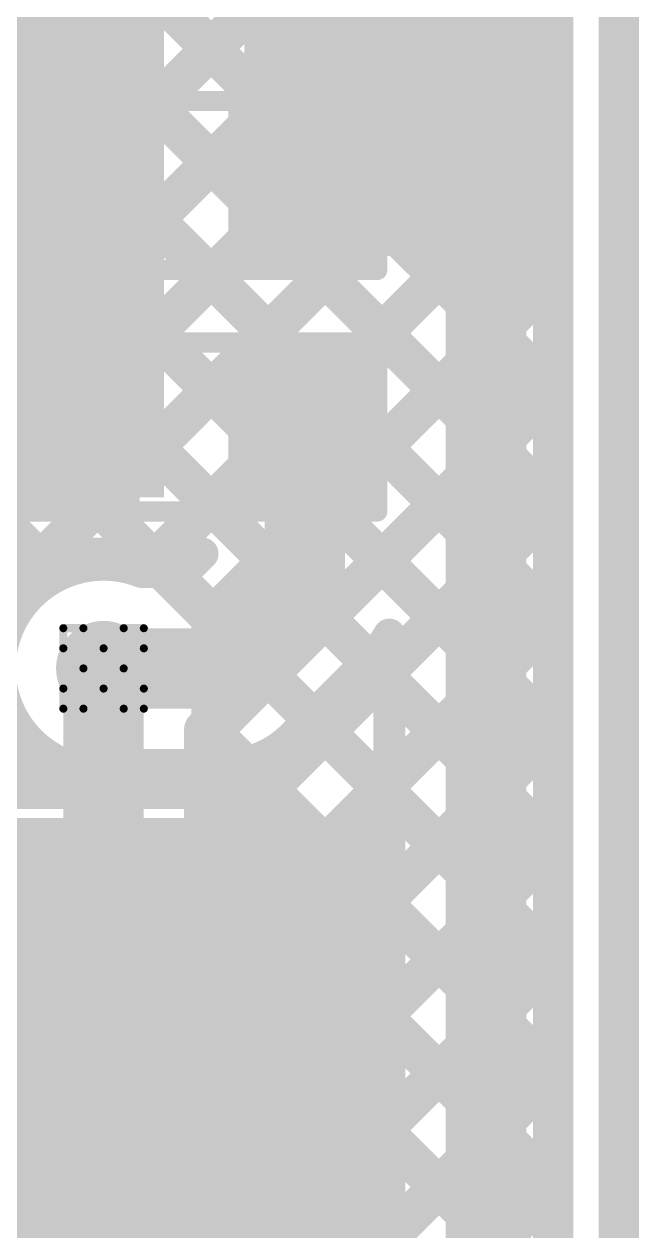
# Model space of a CAD drawing. Header units: inches. Extents: x -1.9 to 9.4, y 0 to 6.7.
# Drawn here: x 1.1436 to 1.2963, y 2.9161 to 3.2159 of the extents above; entities that cross this region are included whole.
import ezdxf

# ---------------------------------------------------------------- set-up
doc = ezdxf.new("R2010")
doc.units = ezdxf.units.IN
doc.header["$MEASUREMENT"] = 0
for name, color, linetype in [('Board Outline', 216, 'Continuous'), ('Bottom Layer', 5, 'Continuous'), ('Drill Drawing', 1, 'Continuous'), ('Top Layer', 1, 'Continuous'), ('Top Overlay', 2, 'Continuous'), ('Top Paste', 8, 'Continuous'), ('Top Solder', 216, 'Continuous'), ('Via Holes', 16, 'Continuous')]:
    doc.layers.add(name, color=color, linetype=linetype)

# ---------------------------------------------------------------- blocks, each defined once
blk = doc.blocks.new('R___0603_13')
at = {"layer": 'Top Layer'}
for points in [[(-0.015, 0.0175), (-0.015, -0.0175), (-0.045, -0.0175), (-0.045, 0.0175)], [(0.045, 0.0175), (0.045, -0.0175), (0.015, -0.0175), (0.015, 0.0175)]]:
    blk.add_hatch(color=1, dxfattribs=at).paths.add_polyline_path(points)
at = {"layer": 'Top Paste'}
for points in [[(-0.015, 0.0175), (-0.015, -0.0175), (-0.045, -0.0175), (-0.045, 0.0175)], [(0.045, 0.0175), (0.045, -0.0175), (0.015, -0.0175), (0.015, 0.0175)]]:
    blk.add_hatch(color=8, dxfattribs=at).paths.add_polyline_path(points)
at = {"layer": 'Top Solder'}
for points in [[(-0.011, 0.0215), (-0.011, -0.0215), (-0.049, -0.0215), (-0.049, 0.0215)], [(0.049, 0.0215), (0.049, -0.0215), (0.011, -0.0215), (0.011, 0.0215)]]:
    blk.add_hatch(color=216, dxfattribs=at).paths.add_polyline_path(points)
at = {"layer": 'Top Overlay'}
for points in [[(-0.048, 0.021, 0.005, 0.005, 0), (-0.048, -0.021, 0.005, 0.005, 0)], [(0.048, 0.021, 0.005, 0.005, 0), (-0.048, 0.021, 0.005, 0.005, 0)], [(0.048, 0.021, 0.005, 0.005, 0), (0.048, -0.021, 0.005, 0.005, 0)], [(0.048, -0.021, 0.005, 0.005, 0), (-0.048, -0.021, 0.005, 0.005, 0)]]:
    blk.add_lwpolyline(points, format="xyseb", dxfattribs=at)
for points in [[(-0.04925, 0.021, 0.0025, 0.0025, 1), (-0.04675, 0.021, 0.0025, 0.0025, 1)], [(-0.04925, 0.021, 0.0025, 0.0025, 1), (-0.04675, 0.021, 0.0025, 0.0025, 1)], [(0.04675, 0.021, 0.0025, 0.0025, 1), (0.04925, 0.021, 0.0025, 0.0025, 1)], [(0.04675, 0.021, 0.0025, 0.0025, 1), (0.04925, 0.021, 0.0025, 0.0025, 1)], [(-0.04925, -0.021, 0.0025, 0.0025, 1), (-0.04675, -0.021, 0.0025, 0.0025, 1)], [(-0.04925, -0.021, 0.0025, 0.0025, 1), (-0.04675, -0.021, 0.0025, 0.0025, 1)], [(0.04675, -0.021, 0.0025, 0.0025, 1), (0.04925, -0.021, 0.0025, 0.0025, 1)], [(0.04675, -0.021, 0.0025, 0.0025, 1), (0.04925, -0.021, 0.0025, 0.0025, 1)]]:
    blk.add_lwpolyline(points, format="xyseb", close=True, dxfattribs=at)
blk = doc.blocks.new('R___0603_15')
at = {"layer": 'Top Layer'}
for points in [[(-0.015, 0.0175), (-0.015, -0.0175), (-0.045, -0.0175), (-0.045, 0.0175)], [(0.045, 0.0175), (0.045, -0.0175), (0.015, -0.0175), (0.015, 0.0175)]]:
    blk.add_hatch(color=1, dxfattribs=at).paths.add_polyline_path(points)
at = {"layer": 'Top Paste'}
for points in [[(-0.015, 0.0175), (-0.015, -0.0175), (-0.045, -0.0175), (-0.045, 0.0175)], [(0.045, 0.0175), (0.045, -0.0175), (0.015, -0.0175), (0.015, 0.0175)]]:
    blk.add_hatch(color=8, dxfattribs=at).paths.add_polyline_path(points)
at = {"layer": 'Top Solder'}
for points in [[(-0.011, 0.0215), (-0.011, -0.0215), (-0.049, -0.0215), (-0.049, 0.0215)], [(0.049, 0.0215), (0.049, -0.0215), (0.011, -0.0215), (0.011, 0.0215)]]:
    blk.add_hatch(color=216, dxfattribs=at).paths.add_polyline_path(points)
at = {"layer": 'Top Overlay'}
for points in [[(-0.048, -0.021, 0.005, 0.005, 0), (-0.048, 0.021, 0.005, 0.005, 0)], [(-0.048, 0.021, 0.005, 0.005, 0), (0.048, 0.021, 0.005, 0.005, 0)], [(0.048, -0.021, 0.005, 0.005, 0), (0.048, 0.021, 0.005, 0.005, 0)], [(-0.048, -0.021, 0.005, 0.005, 0), (0.048, -0.021, 0.005, 0.005, 0)]]:
    blk.add_lwpolyline(points, format="xyseb", dxfattribs=at)
for points in [[(-0.04925, 0.021, 0.0025, 0.0025, 1), (-0.04675, 0.021, 0.0025, 0.0025, 1)], [(-0.04925, 0.021, 0.0025, 0.0025, 1), (-0.04675, 0.021, 0.0025, 0.0025, 1)], [(0.04675, 0.021, 0.0025, 0.0025, 1), (0.04925, 0.021, 0.0025, 0.0025, 1)], [(0.04675, 0.021, 0.0025, 0.0025, 1), (0.04925, 0.021, 0.0025, 0.0025, 1)], [(-0.04925, -0.021, 0.0025, 0.0025, 1), (-0.04675, -0.021, 0.0025, 0.0025, 1)], [(-0.04925, -0.021, 0.0025, 0.0025, 1), (-0.04675, -0.021, 0.0025, 0.0025, 1)], [(0.04675, -0.021, 0.0025, 0.0025, 1), (0.04925, -0.021, 0.0025, 0.0025, 1)], [(0.04675, -0.021, 0.0025, 0.0025, 1), (0.04925, -0.021, 0.0025, 0.0025, 1)]]:
    blk.add_lwpolyline(points, format="xyseb", close=True, dxfattribs=at)
blk = doc.blocks.new('SMA_DO_214AC__24')
at = {"layer": 'Top Layer'}
for points in [[(-0.1063, 0.05512), (-0.04331, 0.05512), (-0.04331, -0.05512), (-0.1063, -0.05512)], [(0.04331, 0.05512), (0.1063, 0.05512), (0.1063, -0.05512), (0.04331, -0.05512)]]:
    blk.add_hatch(color=1, dxfattribs=at).paths.add_polyline_path(points)
at = {"layer": 'Top Overlay'}
blk.add_hatch(color=2, dxfattribs=at).paths.add_polyline_path([(-0.15717, -0.06299), (-0.11122, -0.06299), (-0.11122, 0.06299), (-0.15717, 0.06299)])
at = {"layer": 'Top Paste'}
for points in [[(-0.1063, 0.05512), (-0.04331, 0.05512), (-0.04331, -0.05512), (-0.1063, -0.05512)], [(0.04331, 0.05512), (0.1063, 0.05512), (0.1063, -0.05512), (0.04331, -0.05512)]]:
    blk.add_hatch(color=8, dxfattribs=at).paths.add_polyline_path(points)
at = {"layer": 'Top Solder'}
for points in [[(-0.1103, 0.05912), (-0.03931, 0.05912), (-0.03931, -0.05912), (-0.1103, -0.05912)], [(0.03931, 0.05912), (0.1103, 0.05912), (0.1103, -0.05912), (0.03931, -0.05912)]]:
    blk.add_hatch(color=216, dxfattribs=at).paths.add_polyline_path(points)
at = {"layer": 'Top Overlay'}
for points in [[(0.1119, 0.06034, 0.005, 0.005, 0), (-0.11745, 0.06034, 0.005, 0.005, 0)], [(0.1119, 0.06034, 0.005, 0.005, 0), (0.1119, 0.04656, 0.005, 0.005, 0)], [(0.1119, -0.04656, 0.005, 0.005, 0), (0.1119, -0.06034, 0.005, 0.005, 0)], [(0.1119, -0.06034, 0.005, 0.005, 0), (-0.11745, -0.06034, 0.005, 0.005, 0)]]:
    blk.add_lwpolyline(points, format="xyseb", dxfattribs=at)
for points in [[(-0.1187, 0.06034, 0.0025, 0.0025, 1), (-0.1162, 0.06034, 0.0025, 0.0025, 1)], [(0.11065, 0.06034, 0.0025, 0.0025, 1), (0.11315, 0.06034, 0.0025, 0.0025, 1)], [(0.11065, 0.06034, 0.0025, 0.0025, 1), (0.11315, 0.06034, 0.0025, 0.0025, 1)], [(0.11065, 0.04656, 0.0025, 0.0025, 1), (0.11315, 0.04656, 0.0025, 0.0025, 1)], [(0.11065, -0.04656, 0.0025, 0.0025, 1), (0.11315, -0.04656, 0.0025, 0.0025, 1)], [(-0.1187, -0.06034, 0.0025, 0.0025, 1), (-0.1162, -0.06034, 0.0025, 0.0025, 1)], [(0.11065, -0.06034, 0.0025, 0.0025, 1), (0.11315, -0.06034, 0.0025, 0.0025, 1)], [(0.11065, -0.06034, 0.0025, 0.0025, 1), (0.11315, -0.06034, 0.0025, 0.0025, 1)]]:
    blk.add_lwpolyline(points, format="xyseb", close=True, dxfattribs=at)

msp = doc.modelspace()

# ---------------------------------------------------------------- hatches: boundary and pattern name
at = {"layer": 'Bottom Layer'}
h = msp.add_hatch(color=5, dxfattribs=at)
edge = h.paths.add_edge_path()
edge.add_arc((1.16334, 3.05583), 0.01181, 0, 360)
at = {"layer": 'Top Layer'}
for points in [[(1.13334, 3.09833), (1.17834, 3.09833), (1.17834, 3.27083), (1.13334, 3.27083)], [(1.19834, 3.15833), (1.27434, 3.15833), (1.27434, 3.27083), (1.19834, 3.27083)]]:
    msp.add_hatch(color=1, dxfattribs=at).paths.add_polyline_path(points)
h = msp.add_hatch(color=1, dxfattribs=at)
edge = h.paths.add_edge_path()
edge.add_arc((1.16334, 3.05583), 0.01181, 0, 360)
at = {"layer": 'Via Holes'}
h = msp.add_hatch(color=7, dxfattribs=at)
edge = h.paths.add_edge_path()
edge.add_arc((1.16334, 3.05583), 0.00591, 0, 360)

# ---------------------------------------------------------------- linework, layer by layer
at = {"layer": 'Board Outline'}
msp.add_lwpolyline([(1.29134, 0, 0.01, 0.01, 0), (1.29134, 3.38583, 0.01, 0.01, 0)], format="xyseb", dxfattribs=at)
at = {"layer": 'Bottom Layer'}
for points in [[(0.88895, 3.36951, 0.01, 0.01, 0), (1.17583, 3.08264, 0.01, 0.01, 0)], [(0.91724, 3.36951, 0.01, 0.01, 0), (1.27503, 3.01173, 0.01, 0.01, 0)], [(0.94552, 3.36951, 0.01, 0.01, 0), (1.27503, 3.04001, 0.01, 0.01, 0)], [(0.97381, 3.36951, 0.01, 0.01, 0), (1.27503, 3.0683, 0.01, 0.01, 0)], [(1.00209, 3.36951, 0.01, 0.01, 0), (1.27503, 3.09658, 0.01, 0.01, 0)], [(1.03038, 3.36951, 0.01, 0.01, 0), (1.27503, 3.12486, 0.01, 0.01, 0)], [(1.05866, 3.36951, 0.01, 0.01, 0), (1.27503, 3.15315, 0.01, 0.01, 0)], [(1.08694, 3.36951, 0.01, 0.01, 0), (1.27503, 3.18143, 0.01, 0.01, 0)], [(1.11523, 3.36951, 0.01, 0.01, 0), (1.27503, 3.20972, 0.01, 0.01, 0)], [(1.27503, 2.09083, 0.01, 0.01, 0), (1.27503, 3.36951, 0.01, 0.01, 0)], [(1.07222, 3.14849, 0.01, 0.01, 0), (1.27503, 3.35129, 0.01, 0.01, 0)], [(1.09613, 3.14411, 0.01, 0.01, 0), (1.27503, 3.32301, 0.01, 0.01, 0)], [(1.10515, 3.12485, 0.01, 0.01, 0), (1.27503, 3.29472, 0.01, 0.01, 0)], [(1.10334, 3.09475, 0.01, 0.01, 0), (1.27503, 3.26644, 0.01, 0.01, 0)], [(1.10334, 3.06647, 0.01, 0.01, 0), (1.27503, 3.23815, 0.01, 0.01, 0)], [(1.10334, 3.03818, 0.01, 0.01, 0), (1.27503, 3.20987, 0.01, 0.01, 0)], [(1.17608, 3.08264, 0.01, 0.01, 0), (1.27503, 3.18158, 0.01, 0.01, 0)], [(1.19015, 3.06842, 0.01, 0.01, 0), (1.27503, 3.1533, 0.01, 0.01, 0)], [(1.10515, 3.12503, 0.01, 0.01, 0), (1.14874, 3.08144, 0.01, 0.01, 0)], [(1.18834, 3.03833, 0.01, 0.01, 0), (1.27503, 3.12502, 0.01, 0.01, 0)], [(1.18834, 3.01004, 0.01, 0.01, 0), (1.27503, 3.09673, 0.01, 0.01, 0)], [(1.13653, 3.06923, 0.01, 0.01, 0), (1.14993, 3.08264, 0.01, 0.01, 0)], [(1.14993, 3.08264, 0.01, 0.01, 0), (1.17674, 3.08264, 0.01, 0.01, 0)], [(1.17583, 3.08264, 0.01, 0.01, 0), (1.19015, 3.06832, 0.01, 0.01, 0)], [(1.17674, 3.08264, 0.01, 0.01, 0), (1.19015, 3.06923, 0.01, 0.01, 0)], [(1.19015, 3.04242, 0.01, 0.01, 0), (1.19015, 3.06923, 0.01, 0.01, 0)], [(1.18834, 2.98176, 0.01, 0.01, 0), (1.27503, 3.06845, 0.01, 0.01, 0)], [(1.19015, 3.06832, 0.01, 0.01, 0), (1.27503, 2.98344, 0.01, 0.01, 0)], [(1.16334, 2.84083, 0.02, 0.02, 0), (1.16334, 3.0533, 0.02, 0.02, 0)], [(1.18834, 2.85333, 0.01, 0.01, 0), (1.18834, 3.04061, 0.01, 0.01, 0)], [(1.18834, 2.95348, 0.01, 0.01, 0), (1.27503, 3.04016, 0.01, 0.01, 0)], [(1.18896, 3.04123, 0.01, 0.01, 0), (1.27503, 2.95516, 0.01, 0.01, 0)], [(1.18834, 3.01356, 0.01, 0.01, 0), (1.27503, 2.92687, 0.01, 0.01, 0)], [(1.18834, 2.92519, 0.01, 0.01, 0), (1.27503, 3.01188, 0.01, 0.01, 0)], [(1.18834, 2.98528, 0.01, 0.01, 0), (1.27503, 2.89859, 0.01, 0.01, 0)], [(1.18834, 2.89691, 0.01, 0.01, 0), (1.27503, 2.98359, 0.01, 0.01, 0)], [(1.18834, 2.95699, 0.01, 0.01, 0), (1.27503, 2.87031, 0.01, 0.01, 0)], [(1.18834, 2.86862, 0.01, 0.01, 0), (1.27503, 2.95531, 0.01, 0.01, 0)], [(1.18834, 2.92871, 0.01, 0.01, 0), (1.27503, 2.84202, 0.01, 0.01, 0)], [(1.18834, 2.84034, 0.01, 0.01, 0), (1.27503, 2.92703, 0.01, 0.01, 0)]]:
    msp.add_lwpolyline(points, format="xyseb", dxfattribs=at)
for points in [[(1.27253, 3.20987, 0.005, 0.005, 1), (1.27753, 3.20987, 0.005, 0.005, 1)], [(1.27253, 3.20972, 0.005, 0.005, 1), (1.27753, 3.20972, 0.005, 0.005, 1)], [(1.27253, 3.18158, 0.005, 0.005, 1), (1.27753, 3.18158, 0.005, 0.005, 1)], [(1.27253, 3.18143, 0.005, 0.005, 1), (1.27753, 3.18143, 0.005, 0.005, 1)], [(1.27253, 3.1533, 0.005, 0.005, 1), (1.27753, 3.1533, 0.005, 0.005, 1)], [(1.27253, 3.15315, 0.005, 0.005, 1), (1.27753, 3.15315, 0.005, 0.005, 1)], [(1.27253, 3.12502, 0.005, 0.005, 1), (1.27753, 3.12502, 0.005, 0.005, 1)], [(1.27253, 3.12486, 0.005, 0.005, 1), (1.27753, 3.12486, 0.005, 0.005, 1)], [(1.27253, 3.09673, 0.005, 0.005, 1), (1.27753, 3.09673, 0.005, 0.005, 1)], [(1.27253, 3.09658, 0.005, 0.005, 1), (1.27753, 3.09658, 0.005, 0.005, 1)], [(1.14624, 3.08144, 0.005, 0.005, 1), (1.15124, 3.08144, 0.005, 0.005, 1)], [(1.14743, 3.08264, 0.005, 0.005, 1), (1.15243, 3.08264, 0.005, 0.005, 1)], [(1.14743, 3.08264, 0.005, 0.005, 1), (1.15243, 3.08264, 0.005, 0.005, 1)], [(1.17333, 3.08264, 0.005, 0.005, 1), (1.17833, 3.08264, 0.005, 0.005, 1)], [(1.17333, 3.08264, 0.005, 0.005, 1), (1.17833, 3.08264, 0.005, 0.005, 1)], [(1.17358, 3.08264, 0.005, 0.005, 1), (1.17858, 3.08264, 0.005, 0.005, 1)], [(1.17424, 3.08264, 0.005, 0.005, 1), (1.17924, 3.08264, 0.005, 0.005, 1)], [(1.17424, 3.08264, 0.005, 0.005, 1), (1.17924, 3.08264, 0.005, 0.005, 1)], [(1.18765, 3.06923, 0.005, 0.005, 1), (1.19265, 3.06923, 0.005, 0.005, 1)], [(1.18765, 3.06923, 0.005, 0.005, 1), (1.19265, 3.06923, 0.005, 0.005, 1)], [(1.18765, 3.06842, 0.005, 0.005, 1), (1.19265, 3.06842, 0.005, 0.005, 1)], [(1.18765, 3.06832, 0.005, 0.005, 1), (1.19265, 3.06832, 0.005, 0.005, 1)], [(1.18765, 3.06832, 0.005, 0.005, 1), (1.19265, 3.06832, 0.005, 0.005, 1)], [(1.27253, 3.06845, 0.005, 0.005, 1), (1.27753, 3.06845, 0.005, 0.005, 1)], [(1.27253, 3.0683, 0.005, 0.005, 1), (1.27753, 3.0683, 0.005, 0.005, 1)], [(1.15834, 3.0533, 0.01, 0.01, 1), (1.16834, 3.0533, 0.01, 0.01, 1)], [(1.18765, 3.04242, 0.005, 0.005, 1), (1.19265, 3.04242, 0.005, 0.005, 1)], [(1.18584, 3.04061, 0.005, 0.005, 1), (1.19084, 3.04061, 0.005, 0.005, 1)], [(1.18646, 3.04123, 0.005, 0.005, 1), (1.19146, 3.04123, 0.005, 0.005, 1)], [(1.27253, 3.04016, 0.005, 0.005, 1), (1.27753, 3.04016, 0.005, 0.005, 1)], [(1.27253, 3.04001, 0.005, 0.005, 1), (1.27753, 3.04001, 0.005, 0.005, 1)], [(1.18584, 3.03833, 0.005, 0.005, 1), (1.19084, 3.03833, 0.005, 0.005, 1)], [(1.18584, 3.01356, 0.005, 0.005, 1), (1.19084, 3.01356, 0.005, 0.005, 1)], [(1.27253, 3.01188, 0.005, 0.005, 1), (1.27753, 3.01188, 0.005, 0.005, 1)], [(1.27253, 3.01173, 0.005, 0.005, 1), (1.27753, 3.01173, 0.005, 0.005, 1)], [(1.18584, 3.01004, 0.005, 0.005, 1), (1.19084, 3.01004, 0.005, 0.005, 1)], [(1.18584, 2.98528, 0.005, 0.005, 1), (1.19084, 2.98528, 0.005, 0.005, 1)], [(1.18584, 2.98176, 0.005, 0.005, 1), (1.19084, 2.98176, 0.005, 0.005, 1)], [(1.27253, 2.98359, 0.005, 0.005, 1), (1.27753, 2.98359, 0.005, 0.005, 1)], [(1.27253, 2.98344, 0.005, 0.005, 1), (1.27753, 2.98344, 0.005, 0.005, 1)], [(1.18584, 2.95699, 0.005, 0.005, 1), (1.19084, 2.95699, 0.005, 0.005, 1)], [(1.27253, 2.95531, 0.005, 0.005, 1), (1.27753, 2.95531, 0.005, 0.005, 1)], [(1.27253, 2.95516, 0.005, 0.005, 1), (1.27753, 2.95516, 0.005, 0.005, 1)], [(1.18584, 2.95348, 0.005, 0.005, 1), (1.19084, 2.95348, 0.005, 0.005, 1)], [(1.18584, 2.92871, 0.005, 0.005, 1), (1.19084, 2.92871, 0.005, 0.005, 1)], [(1.18584, 2.92519, 0.005, 0.005, 1), (1.19084, 2.92519, 0.005, 0.005, 1)], [(1.27253, 2.92703, 0.005, 0.005, 1), (1.27753, 2.92703, 0.005, 0.005, 1)], [(1.27253, 2.92687, 0.005, 0.005, 1), (1.27753, 2.92687, 0.005, 0.005, 1)]]:
    msp.add_lwpolyline(points, format="xyseb", close=True, dxfattribs=at)
at = {"layer": 'Drill Drawing'}
for points in [[(1.15334, 3.06083, 0.002, 0.002, 0), (1.15334, 3.06583, 0.002, 0.002, 0)], [(1.15334, 3.06583, 0.002, 0.002, 0), (1.15834, 3.06583, 0.002, 0.002, 0)], [(1.15834, 3.06583, 0.002, 0.002, 0), (1.16334, 3.06083, 0.002, 0.002, 0)], [(1.16334, 3.06083, 0.002, 0.002, 0), (1.16834, 3.06583, 0.002, 0.002, 0)], [(1.16834, 3.06583, 0.002, 0.002, 0), (1.17334, 3.06583, 0.002, 0.002, 0)], [(1.17334, 3.06083, 0.002, 0.002, 0), (1.17334, 3.06583, 0.002, 0.002, 0)], [(1.15334, 3.06083, 0.002, 0.002, 0), (1.15834, 3.05583, 0.002, 0.002, 0)], [(1.16834, 3.05583, 0.002, 0.002, 0), (1.17334, 3.06083, 0.002, 0.002, 0)], [(1.15334, 3.05083, 0.002, 0.002, 0), (1.15834, 3.05583, 0.002, 0.002, 0)], [(1.16834, 3.05583, 0.002, 0.002, 0), (1.17334, 3.05083, 0.002, 0.002, 0)], [(1.15334, 3.04583, 0.002, 0.002, 0), (1.15334, 3.05083, 0.002, 0.002, 0)], [(1.15834, 3.04583, 0.002, 0.002, 0), (1.16334, 3.05083, 0.002, 0.002, 0)], [(1.16334, 3.05083, 0.002, 0.002, 0), (1.16834, 3.04583, 0.002, 0.002, 0)], [(1.17334, 3.04583, 0.002, 0.002, 0), (1.17334, 3.05083, 0.002, 0.002, 0)], [(1.15334, 3.04583, 0.002, 0.002, 0), (1.15834, 3.04583, 0.002, 0.002, 0)], [(1.16834, 3.04583, 0.002, 0.002, 0), (1.17334, 3.04583, 0.002, 0.002, 0)]]:
    msp.add_lwpolyline(points, format="xyseb", dxfattribs=at)
for points in [[(1.15284, 3.06583, 0.001, 0.001, 1), (1.15384, 3.06583, 0.001, 0.001, 1)], [(1.15284, 3.06583, 0.001, 0.001, 1), (1.15384, 3.06583, 0.001, 0.001, 1)], [(1.15784, 3.06583, 0.001, 0.001, 1), (1.15884, 3.06583, 0.001, 0.001, 1)], [(1.15784, 3.06583, 0.001, 0.001, 1), (1.15884, 3.06583, 0.001, 0.001, 1)], [(1.16784, 3.06583, 0.001, 0.001, 1), (1.16884, 3.06583, 0.001, 0.001, 1)], [(1.16784, 3.06583, 0.001, 0.001, 1), (1.16884, 3.06583, 0.001, 0.001, 1)], [(1.17284, 3.06583, 0.001, 0.001, 1), (1.17384, 3.06583, 0.001, 0.001, 1)], [(1.17284, 3.06583, 0.001, 0.001, 1), (1.17384, 3.06583, 0.001, 0.001, 1)], [(1.15284, 3.06083, 0.001, 0.001, 1), (1.15384, 3.06083, 0.001, 0.001, 1)], [(1.15284, 3.06083, 0.001, 0.001, 1), (1.15384, 3.06083, 0.001, 0.001, 1)], [(1.16284, 3.06083, 0.001, 0.001, 1), (1.16384, 3.06083, 0.001, 0.001, 1)], [(1.16284, 3.06083, 0.001, 0.001, 1), (1.16384, 3.06083, 0.001, 0.001, 1)], [(1.17284, 3.06083, 0.001, 0.001, 1), (1.17384, 3.06083, 0.001, 0.001, 1)], [(1.17284, 3.06083, 0.001, 0.001, 1), (1.17384, 3.06083, 0.001, 0.001, 1)], [(1.15784, 3.05583, 0.001, 0.001, 1), (1.15884, 3.05583, 0.001, 0.001, 1)], [(1.15784, 3.05583, 0.001, 0.001, 1), (1.15884, 3.05583, 0.001, 0.001, 1)], [(1.16784, 3.05583, 0.001, 0.001, 1), (1.16884, 3.05583, 0.001, 0.001, 1)], [(1.16784, 3.05583, 0.001, 0.001, 1), (1.16884, 3.05583, 0.001, 0.001, 1)], [(1.15284, 3.05083, 0.001, 0.001, 1), (1.15384, 3.05083, 0.001, 0.001, 1)], [(1.15284, 3.05083, 0.001, 0.001, 1), (1.15384, 3.05083, 0.001, 0.001, 1)], [(1.16284, 3.05083, 0.001, 0.001, 1), (1.16384, 3.05083, 0.001, 0.001, 1)], [(1.16284, 3.05083, 0.001, 0.001, 1), (1.16384, 3.05083, 0.001, 0.001, 1)], [(1.17284, 3.05083, 0.001, 0.001, 1), (1.17384, 3.05083, 0.001, 0.001, 1)], [(1.17284, 3.05083, 0.001, 0.001, 1), (1.17384, 3.05083, 0.001, 0.001, 1)], [(1.15284, 3.04583, 0.001, 0.001, 1), (1.15384, 3.04583, 0.001, 0.001, 1)], [(1.15284, 3.04583, 0.001, 0.001, 1), (1.15384, 3.04583, 0.001, 0.001, 1)], [(1.15784, 3.04583, 0.001, 0.001, 1), (1.15884, 3.04583, 0.001, 0.001, 1)], [(1.15784, 3.04583, 0.001, 0.001, 1), (1.15884, 3.04583, 0.001, 0.001, 1)], [(1.16784, 3.04583, 0.001, 0.001, 1), (1.16884, 3.04583, 0.001, 0.001, 1)], [(1.16784, 3.04583, 0.001, 0.001, 1), (1.16884, 3.04583, 0.001, 0.001, 1)], [(1.17284, 3.04583, 0.001, 0.001, 1), (1.17384, 3.04583, 0.001, 0.001, 1)], [(1.17284, 3.04583, 0.001, 0.001, 1), (1.17384, 3.04583, 0.001, 0.001, 1)]]:
    msp.add_lwpolyline(points, format="xyseb", close=True, dxfattribs=at)
at = {"layer": 'Top Layer'}
for points in [[(1.21334, 3.17583, 0.02, 0.02, 0), (1.25084, 3.17583, 0.02, 0.02, 0)], [(1.25084, 3.17583, 0.02, 0.02, 0), (1.25834, 3.16833, 0.02, 0.02, 0)], [(1.25834, 2.86583, 0.02, 0.02, 0), (1.25834, 3.16833, 0.02, 0.02, 0)], [(1.21334, 3.07583, 0.02, 0.02, 0), (1.21334, 3.11583, 0.02, 0.02, 0)], [(1.10809, 3.04293, 0.008, 0.008, 0), (1.14948, 3.08433, 0.008, 0.008, 0)], [(1.12434, 3.08433, 0.008, 0.008, 0), (1.18234, 3.08433, 0.008, 0.008, 0)], [(1.12434, 3.08433, 0.008, 0.008, 0), (1.18234, 3.08433, 0.008, 0.008, 0)], [(1.17284, 3.03183, 0.008, 0.008, -1.471199), (1.17284, 3.07983, 0.008, 0.008, 0)], [(1.14586, 3.08433, 0.008, 0.008, 0), (1.15145, 3.07874, 0.008, 0.008, 0)], [(1.17327, 3.07983, 0.008, 0.008, 0), (1.17777, 3.08433, 0.008, 0.008, 0)], [(1.17414, 3.08433, 0.008, 0.008, 0), (1.17864, 3.07983, 0.008, 0.008, 0)], [(1.1834, 3.07983, 0.008, 0.008, 0), (1.1879, 3.08433, 0.008, 0.008, 0)], [(1.18434, 3.08433, 0.008, 0.008, 0), (1.1879, 3.08433, 0.008, 0.008, 0)], [(1.18434, 3.08433, 0.008, 0.008, 0), (1.1879, 3.08433, 0.008, 0.008, 0)], [(1.19334, 3.05583, 0.02, 0.02, 0), (1.21334, 3.07583, 0.02, 0.02, 0)], [(1.17284, 3.07983, 0.008, 0.008, 0), (1.1834, 3.07983, 0.008, 0.008, 0)], [(1.10809, 3.06553, 0.008, 0.008, 0), (1.14867, 3.02494, 0.008, 0.008, 0)], [(1.23434, 3.06421, 0.008, 0.008, -0.070124), (1.23031, 3.05886, 0.008, 0.008, 0)], [(1.23434, 3.06421, 0.008, 0.008, -0.070124), (1.23031, 3.05886, 0.008, 0.008, 0)], [(1.23434, 2.87577, 0.008, 0.008, 0), (1.23434, 3.06421, 0.008, 0.008, 0)], [(1.16334, 3.05583, 0.02, 0.02, 0), (1.19334, 3.05583, 0.02, 0.02, 0)], [(1.21031, 3.03886, 0.008, 0.008, 0), (1.23031, 3.05886, 0.008, 0.008, 0)], [(1.2291, 3.05765, 0.008, 0.008, 0), (1.23434, 3.05241, 0.008, 0.008, 0)], [(1.19864, 3.02034, 0.008, 0.008, 0), (1.23434, 3.05604, 0.008, 0.008, 0)], [(1.21496, 3.04351, 0.008, 0.008, 0), (1.23434, 3.02413, 0.008, 0.008, 0)], [(1.21031, 3.03886, 0.008, 0.008, -0.198912), (1.19334, 3.03183, 0.008, 0.008, 0)], [(1.21031, 3.03886, 0.008, 0.008, -0.198912), (1.19334, 3.03183, 0.008, 0.008, 0)], [(1.14667, 3.02494, 0.008, 0.008, 0), (1.15363, 3.03191, 0.008, 0.008, 0)], [(1.17079, 3.03111, 0.008, 0.008, 0), (1.17695, 3.02494, 0.008, 0.008, 0)], [(1.17284, 3.03183, 0.008, 0.008, 0), (1.19334, 3.03183, 0.008, 0.008, 0)], [(1.17495, 3.02494, 0.008, 0.008, 0), (1.18184, 3.03183, 0.008, 0.008, 0)], [(1.19792, 3.03227, 0.008, 0.008, 0), (1.23434, 2.99585, 0.008, 0.008, 0)], [(1.19864, 2.99206, 0.008, 0.008, 0), (1.23434, 3.02776, 0.008, 0.008, 0)], [(1.10765, 3.02494, 0.008, 0.008, 0), (1.19864, 3.02494, 0.008, 0.008, 0)], [(1.19864, 2.88671, 0.008, 0.008, 0), (1.19864, 3.02494, 0.008, 0.008, 0)], [(1.19864, 3.00326, 0.008, 0.008, 0), (1.23434, 2.96756, 0.008, 0.008, 0)], [(1.19864, 2.96378, 0.008, 0.008, 0), (1.23434, 2.99948, 0.008, 0.008, 0)], [(1.19864, 2.97498, 0.008, 0.008, 0), (1.23434, 2.93928, 0.008, 0.008, 0)], [(1.19864, 2.93549, 0.008, 0.008, 0), (1.23434, 2.97119, 0.008, 0.008, 0)], [(1.15314, 2.95583, 0.02, 0.02, 0), (1.15834, 2.95063, 0.02, 0.02, 0)], [(1.15834, 2.87583, 0.02, 0.02, 0), (1.15834, 2.95063, 0.02, 0.02, 0)], [(1.19864, 2.94669, 0.008, 0.008, 0), (1.23434, 2.91099, 0.008, 0.008, 0)], [(1.19864, 2.90721, 0.008, 0.008, 0), (1.23434, 2.94291, 0.008, 0.008, 0)], [(1.19864, 2.91841, 0.008, 0.008, 0), (1.23434, 2.88271, 0.008, 0.008, 0)], [(1.15954, 2.83983, 0.008, 0.008, 0), (1.23434, 2.91462, 0.008, 0.008, 0)]]:
    msp.add_lwpolyline(points, format="xyseb", dxfattribs=at)
for points in [[(1.20834, 3.17583, 0.01, 0.01, 1), (1.21834, 3.17583, 0.01, 0.01, 1)], [(1.24584, 3.17583, 0.01, 0.01, 1), (1.25584, 3.17583, 0.01, 0.01, 1)], [(1.24584, 3.17583, 0.01, 0.01, 1), (1.25584, 3.17583, 0.01, 0.01, 1)], [(1.25334, 3.16833, 0.01, 0.01, 1), (1.26334, 3.16833, 0.01, 0.01, 1)], [(1.25334, 3.16833, 0.01, 0.01, 1), (1.26334, 3.16833, 0.01, 0.01, 1)], [(1.20834, 3.11583, 0.01, 0.01, 1), (1.21834, 3.11583, 0.01, 0.01, 1)], [(1.14386, 3.08433, 0.004, 0.004, 1), (1.14786, 3.08433, 0.004, 0.004, 1)], [(1.14748, 3.08433, 0.004, 0.004, 1), (1.15148, 3.08433, 0.004, 0.004, 1)], [(1.17214, 3.08433, 0.004, 0.004, 1), (1.17614, 3.08433, 0.004, 0.004, 1)], [(1.17577, 3.08433, 0.004, 0.004, 1), (1.17977, 3.08433, 0.004, 0.004, 1)], [(1.18034, 3.08433, 0.004, 0.004, 1), (1.18434, 3.08433, 0.004, 0.004, 1)], [(1.18034, 3.08433, 0.004, 0.004, 1), (1.18434, 3.08433, 0.004, 0.004, 1)], [(1.18234, 3.08433, 0.004, 0.004, 1), (1.18634, 3.08433, 0.004, 0.004, 1)], [(1.18234, 3.08433, 0.004, 0.004, 1), (1.18634, 3.08433, 0.004, 0.004, 1)], [(1.1859, 3.08433, 0.004, 0.004, 1), (1.1899, 3.08433, 0.004, 0.004, 1)], [(1.1859, 3.08433, 0.004, 0.004, 1), (1.1899, 3.08433, 0.004, 0.004, 1)], [(1.1859, 3.08433, 0.004, 0.004, 1), (1.1899, 3.08433, 0.004, 0.004, 1)], [(1.20834, 3.07583, 0.01, 0.01, 1), (1.21834, 3.07583, 0.01, 0.01, 1)], [(1.20834, 3.07583, 0.01, 0.01, 1), (1.21834, 3.07583, 0.01, 0.01, 1)], [(1.14945, 3.07874, 0.004, 0.004, 1), (1.15345, 3.07874, 0.004, 0.004, 1)], [(1.17084, 3.07983, 0.004, 0.004, 1), (1.17484, 3.07983, 0.004, 0.004, 1)], [(1.17084, 3.07983, 0.004, 0.004, 1), (1.17484, 3.07983, 0.004, 0.004, 1)], [(1.17127, 3.07983, 0.004, 0.004, 1), (1.17527, 3.07983, 0.004, 0.004, 1)], [(1.17664, 3.07983, 0.004, 0.004, 1), (1.18064, 3.07983, 0.004, 0.004, 1)], [(1.1814, 3.07983, 0.004, 0.004, 1), (1.1854, 3.07983, 0.004, 0.004, 1)], [(1.1814, 3.07983, 0.004, 0.004, 1), (1.1854, 3.07983, 0.004, 0.004, 1)], [(1.23234, 3.06421, 0.004, 0.004, 1), (1.23634, 3.06421, 0.004, 0.004, 1)], [(1.23234, 3.06421, 0.004, 0.004, 1), (1.23634, 3.06421, 0.004, 0.004, 1)], [(1.23234, 3.06421, 0.004, 0.004, 1), (1.23634, 3.06421, 0.004, 0.004, 1)], [(1.15834, 3.05583, 0.01, 0.01, 1), (1.16834, 3.05583, 0.01, 0.01, 1)], [(1.18834, 3.05583, 0.01, 0.01, 1), (1.19834, 3.05583, 0.01, 0.01, 1)], [(1.18834, 3.05583, 0.01, 0.01, 1), (1.19834, 3.05583, 0.01, 0.01, 1)], [(1.2271, 3.05765, 0.004, 0.004, 1), (1.2311, 3.05765, 0.004, 0.004, 1)], [(1.22831, 3.05886, 0.004, 0.004, 1), (1.23231, 3.05886, 0.004, 0.004, 1)], [(1.22831, 3.05886, 0.004, 0.004, 1), (1.23231, 3.05886, 0.004, 0.004, 1)], [(1.22831, 3.05886, 0.004, 0.004, 1), (1.23231, 3.05886, 0.004, 0.004, 1)], [(1.23234, 3.05604, 0.004, 0.004, 1), (1.23634, 3.05604, 0.004, 0.004, 1)], [(1.23234, 3.05241, 0.004, 0.004, 1), (1.23634, 3.05241, 0.004, 0.004, 1)], [(1.21296, 3.04351, 0.004, 0.004, 1), (1.21696, 3.04351, 0.004, 0.004, 1)], [(1.20831, 3.03886, 0.004, 0.004, 1), (1.21231, 3.03886, 0.004, 0.004, 1)], [(1.20831, 3.03886, 0.004, 0.004, 1), (1.21231, 3.03886, 0.004, 0.004, 1)], [(1.20831, 3.03886, 0.004, 0.004, 1), (1.21231, 3.03886, 0.004, 0.004, 1)], [(1.15163, 3.03191, 0.004, 0.004, 1), (1.15563, 3.03191, 0.004, 0.004, 1)], [(1.16879, 3.03111, 0.004, 0.004, 1), (1.17279, 3.03111, 0.004, 0.004, 1)], [(1.17084, 3.03183, 0.004, 0.004, 1), (1.17484, 3.03183, 0.004, 0.004, 1)], [(1.17084, 3.03183, 0.004, 0.004, 1), (1.17484, 3.03183, 0.004, 0.004, 1)], [(1.17984, 3.03183, 0.004, 0.004, 1), (1.18384, 3.03183, 0.004, 0.004, 1)], [(1.19134, 3.03183, 0.004, 0.004, 1), (1.19534, 3.03183, 0.004, 0.004, 1)], [(1.19134, 3.03183, 0.004, 0.004, 1), (1.19534, 3.03183, 0.004, 0.004, 1)], [(1.19134, 3.03183, 0.004, 0.004, 1), (1.19534, 3.03183, 0.004, 0.004, 1)], [(1.19592, 3.03227, 0.004, 0.004, 1), (1.19992, 3.03227, 0.004, 0.004, 1)], [(1.23234, 3.02776, 0.004, 0.004, 1), (1.23634, 3.02776, 0.004, 0.004, 1)], [(1.14467, 3.02494, 0.004, 0.004, 1), (1.14867, 3.02494, 0.004, 0.004, 1)], [(1.14667, 3.02494, 0.004, 0.004, 1), (1.15067, 3.02494, 0.004, 0.004, 1)], [(1.17295, 3.02494, 0.004, 0.004, 1), (1.17695, 3.02494, 0.004, 0.004, 1)], [(1.17495, 3.02494, 0.004, 0.004, 1), (1.17895, 3.02494, 0.004, 0.004, 1)], [(1.19664, 3.02494, 0.004, 0.004, 1), (1.20064, 3.02494, 0.004, 0.004, 1)], [(1.19664, 3.02494, 0.004, 0.004, 1), (1.20064, 3.02494, 0.004, 0.004, 1)], [(1.23234, 3.02413, 0.004, 0.004, 1), (1.23634, 3.02413, 0.004, 0.004, 1)], [(1.19664, 3.02034, 0.004, 0.004, 1), (1.20064, 3.02034, 0.004, 0.004, 1)], [(1.19664, 3.00326, 0.004, 0.004, 1), (1.20064, 3.00326, 0.004, 0.004, 1)], [(1.23234, 2.99948, 0.004, 0.004, 1), (1.23634, 2.99948, 0.004, 0.004, 1)], [(1.23234, 2.99585, 0.004, 0.004, 1), (1.23634, 2.99585, 0.004, 0.004, 1)], [(1.19664, 2.99206, 0.004, 0.004, 1), (1.20064, 2.99206, 0.004, 0.004, 1)], [(1.19664, 2.97498, 0.004, 0.004, 1), (1.20064, 2.97498, 0.004, 0.004, 1)], [(1.23234, 2.97119, 0.004, 0.004, 1), (1.23634, 2.97119, 0.004, 0.004, 1)], [(1.23234, 2.96756, 0.004, 0.004, 1), (1.23634, 2.96756, 0.004, 0.004, 1)], [(1.14814, 2.95583, 0.01, 0.01, 1), (1.15814, 2.95583, 0.01, 0.01, 1)], [(1.19664, 2.96378, 0.004, 0.004, 1), (1.20064, 2.96378, 0.004, 0.004, 1)], [(1.15334, 2.95063, 0.01, 0.01, 1), (1.16334, 2.95063, 0.01, 0.01, 1)], [(1.15334, 2.95063, 0.01, 0.01, 1), (1.16334, 2.95063, 0.01, 0.01, 1)], [(1.19664, 2.94669, 0.004, 0.004, 1), (1.20064, 2.94669, 0.004, 0.004, 1)], [(1.23234, 2.94291, 0.004, 0.004, 1), (1.23634, 2.94291, 0.004, 0.004, 1)], [(1.23234, 2.93928, 0.004, 0.004, 1), (1.23634, 2.93928, 0.004, 0.004, 1)], [(1.19664, 2.93549, 0.004, 0.004, 1), (1.20064, 2.93549, 0.004, 0.004, 1)], [(1.19664, 2.91841, 0.004, 0.004, 1), (1.20064, 2.91841, 0.004, 0.004, 1)], [(1.23234, 2.91462, 0.004, 0.004, 1), (1.23634, 2.91462, 0.004, 0.004, 1)]]:
    msp.add_lwpolyline(points, format="xyseb", close=True, dxfattribs=at)

# ---------------------------------------------------------------- block references
msp.add_blockref('R___0603_15', (1.18334, 3.17583))
at = {"rotation": 180}
for name, p in [('R___0603_13', (1.18334, 3.11583)), ('SMA_DO_214AC__24', (1.07834, 2.95583))]:
    msp.add_blockref(name, p, dxfattribs=at)

doc.saveas('drawing.dxf')
